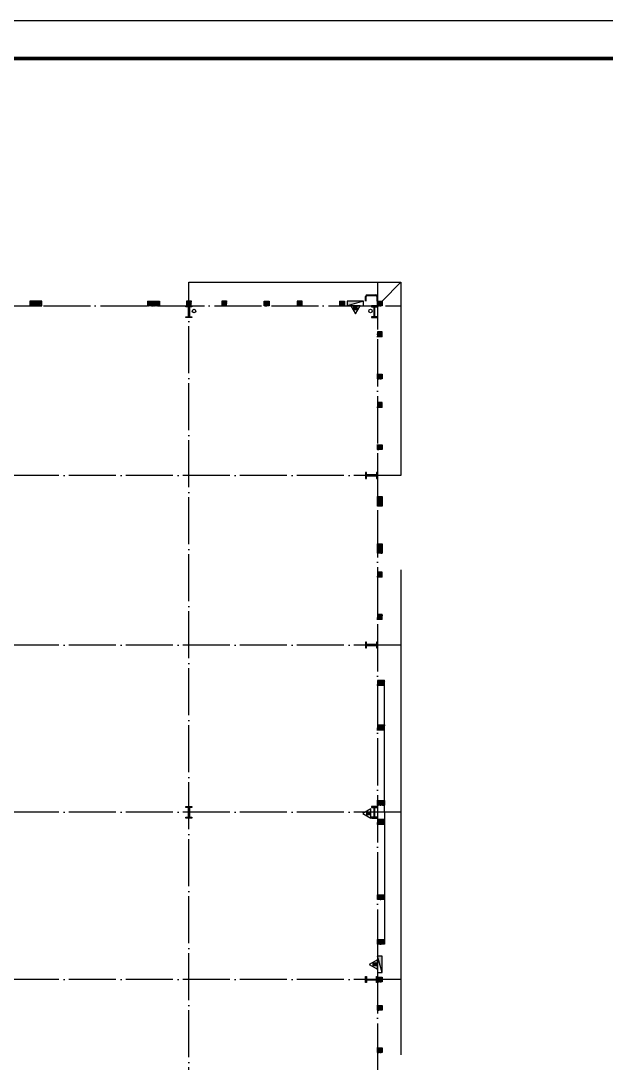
# Model space of a CAD drawing. Extents: x 1036631 to 1215829, y 514619 to 909419.
# Drawn here: x 1166130 to 1190980, y 739169 to 783419 of the extents above; entities that cross this region are included whole.
import ezdxf

# ---------------------------------------------------------------- set-up
doc = ezdxf.new("R2010")
doc.units = 0
doc.header["$LTSCALE"] = 1000
doc.header["$MEASUREMENT"] = 0
doc.linetypes.add('DOTE', pattern=[2.42, 2, -0.2, 0.02, -0.2])
for name, color, linetype in [('AXIS', 3, 'Continuous'), ('BEAM', 7, 'Continuous'), ('DIM_IDEN', 3, 'Continuous'), ('DOTE', 1, 'Continuous'), ('EQUIP_消火栓', 7, 'Continuous'), ('EQUIP_消防', 7, 'Continuous'), ('GZ', 7, 'Continuous'), ('PUB_TITLE', 4, 'Continuous'), ('VPIPE-消防', 1, 'TG_XH'), ('刚柱', 2, 'Continuous'), ('卫浴', 7, 'Continuous'), ('散水', 32, 'Continuous')]:
    doc.layers.add(name, color=color, linetype=linetype)
doc.styles.add('TG_LINETYPE', font='SIMPLEX', dxfattribs={"width": 0.8, "height": 3, "bigfont": 'HZTXT'})
doc.linetypes.add('TG_XH', pattern='A,2,-0.6,["XH",TG_LINETYPE,S=0.1,R=0,X=-0.52,Y=-0.15],0', length=2.6)

# ---------------------------------------------------------------- blocks, each defined once
blk = doc.blocks.new('sdhfxdhnfdhx')
h = blk.add_hatch(color=256)
h.paths.add_polyline_path([(3050366, 936899), (3050616, 936899), (3050616, 936859), (3050366, 936859)])
h.paths.add_polyline_path([(3050511, 937319), (3050511, 936899), (3050471, 936899), (3050471, 937319)])
h.paths.add_polyline_path([(3050366, 937359), (3050616, 937359), (3050616, 937319), (3050366, 937319)])
for points in [[(3050366, 937359), (3050616, 937359), (3050616, 937319), (3050366, 937319)], [(3050511, 937319), (3050511, 936899), (3050471, 936899), (3050471, 937319)], [(3050366, 936899), (3050616, 936899), (3050616, 936859), (3050366, 936859)]]:
    blk.add_lwpolyline(points, close=True)
blk = doc.blocks.new('A$C35DB12B6')
at = {"layer": 'BEAM', "linetype": 'ByBlock'}
for p, q in [((39, 500), (239, 500)), ((39, 473), (239, 473)), ((240, 27), (40, 27)), ((240, 0), (40, 0)), ((279, 433), (280, 67)), ((306, 433), (307, 67))]:
    blk.add_line(p, q, dxfattribs=at)
for centre, radius, start, end in [((239, 433), 66.7, 0, 90), ((239, 433), 40, 0, 90), ((240, 67), 40, 270, 0), ((240, 67), 66.7, 270, 0)]:
    blk.add_arc(centre, radius, start, end, dxfattribs=at)
at = {"layer": 'DIM_IDEN'}
blk.add_circle((0, 0), 0, dxfattribs=at)
blk = doc.blocks.new('$ATTACHMENT$00000214')
h = blk.add_hatch()
h.set_pattern_fill('ANSI31', color=256, scale=200, style=0)
h.set_pattern_definition([(45, (-38543.802, -6842.639), (-17.67767, 17.67767), [])])
h.paths.add_polyline_path([(-65, 2), (65, 2), (65, -128), (-65, -128)])
for points in [[(0, 172), (-198, -172), (198, -172)], [(-65, 2), (65, 2), (65, -128), (-65, -128)]]:
    blk.add_lwpolyline(points, close=True)
blk = doc.blocks.new('$TwtSys$00000434')
for p, q in [((-0.5, 0.5), (-0.5, -0.5)), ((-0.5, -0.5), (0.5, 0.5)), ((0.5, 0.5), (-0.5, 0.5)), ((0.5, -0.5), (0.5, 0.5)), ((-0.5, -0.5), (0.5, -0.5))]:
    blk.add_line(p, q)
blk.add_solid([(0.5, -0.5), (0.5, 0.5), (-0.5, -0.5)])
blk = doc.blocks.new('xhs')
at = {"layer": 'EQUIP_消火栓', "xscale": 700.0000000000026, "yscale": 200, "zscale": 700, "rotation": 359.9999949910357}
blk.add_blockref('$TwtSys$00000434', (4416311, -1410339), dxfattribs=at)
at = {"layer": 'EQUIP_消防'}
blk.add_blockref('$ATTACHMENT$00000214', (4416311, -1410067), dxfattribs=at)

msp = doc.modelspace()

# ---------------------------------------------------------------- hatches: boundary and pattern name
at = {"layer": 'GZ'}
h = msp.add_hatch(dxfattribs=at)
h.set_pattern_fill('钢筋混凝土', color=256, scale=20, style=0)
h.set_pattern_definition([(135, (1220401.187, 695713.577), (35.35534, 35.35534), []), (130, (1220401.19, 695713.58), (-143.45204, -12.55043), [15, -165]), (185, (1220401.19, 695713.58), (27.75027, 150.43843), [12, -132]), (79.5486, (1220389.23, 695712.53), (-115.70188, 137.8879), [12.74804, -140.22842]), (133.8158, (1220401.19, 695753.58), (-213.4482, -33.1038), [22.5, -247.5]), (83.3644, (1220383.4, 695750.82), (-186.93254, 194.82357), [19.12206, -210.3426]), (188.8158, (1220401.19, 695753.58), (-186.9324, 194.8237), [18, -198]), (159, (1220381.19, 695743.58), (-119.38141, -80.52378), [15, -165]), (214, (1220381.19, 695743.58), (-48.66307, 145.03), [12, -132]), (108.5486, (1220371.24, 695736.87), (-168.04453, 64.5061), [12.74804, -140.22842]), (142.5, (1220401.187, 695713.577), (-2.43197, 66.57877), [0, -130.4, 0, -134, 0, -132.5]), (172.5, (1220401.19, 695713.58), (-52.61391, 78.88234), [0, -76.4, 0, -127.4, 0, -50.5]), (212.5, (1220445.787, 695713.58), (-106.764487, -4.510974), [0, -50, 0, -156, 0, -207]), (222.5, (1220465.79, 695713.58), (-116.63723, 20.021), [0, -65, 0, -103.6, 0, -147])])
h.paths.add_polyline_path([(1167017, 771519), (1166517, 771519), (1166517, 771319), (1167017, 771319)])
h = msp.add_hatch(dxfattribs=at)
h.set_pattern_fill('钢筋混凝土', color=256, scale=20, style=0)
h.set_pattern_definition([(45, (1118131.9, 695713.577), (-35.35534, 35.35534), []), (50, (1118131.9, 695713.58), (143.45204, -12.55043), [15, -165]), (355, (1118131.9, 695713.58), (-27.75027, 150.43843), [12, -132]), (100.4514, (1118143.86, 695712.53), (115.70188, 137.8879), [12.74804, -140.22842]), (46.1842, (1118131.9, 695753.58), (213.4482, -33.1038), [22.5, -247.5]), (96.6356, (1118149.69, 695750.82), (186.93254, 194.82357), [19.12206, -210.3426]), (351.1842, (1118131.9, 695753.58), (186.9324, 194.8237), [18, -198]), (21, (1118151.9, 695743.58), (119.38141, -80.52378), [15, -165]), (326, (1118151.9, 695743.58), (48.66307, 145.03), [12, -132]), (71.4514, (1118161.85, 695736.87), (168.04453, 64.5061), [12.74804, -140.22842]), (37.5, (1118131.9, 695713.577), (2.43197, 66.57877), [0, -130.4, 0, -134, 0, -132.5]), (7.5, (1118131.9, 695713.58), (52.61391, 78.88234), [0, -76.4, 0, -127.4, 0, -50.5]), (327.5, (1118087.3, 695713.58), (106.764487, -4.510974), [0, -50, 0, -156, 0, -207]), (317.5, (1118067.3, 695713.58), (116.63723, 20.021), [0, -65, 0, -103.6, 0, -147])])
h.paths.add_polyline_path([(1171517, 771519), (1172017, 771519), (1172017, 771319), (1171517, 771319)])
h = msp.add_hatch(dxfattribs=at)
h.set_pattern_fill('钢筋混凝土', color=256, scale=20, style=0)
h.set_pattern_definition([(135, (1226751.187, 695713.577), (35.35534, 35.35534), []), (130, (1226751.19, 695713.58), (-143.45204, -12.55043), [15, -165]), (185, (1226751.19, 695713.58), (27.75027, 150.43843), [12, -132]), (79.5486, (1226739.23, 695712.53), (-115.70188, 137.8879), [12.74804, -140.22842]), (133.8158, (1226751.19, 695753.58), (-213.4482, -33.1038), [22.5, -247.5]), (83.3644, (1226733.4, 695750.82), (-186.93254, 194.82357), [19.12206, -210.3426]), (188.8158, (1226751.19, 695753.58), (-186.9324, 194.8237), [18, -198]), (159, (1226731.19, 695743.58), (-119.38141, -80.52378), [15, -165]), (214, (1226731.19, 695743.58), (-48.66307, 145.03), [12, -132]), (108.5486, (1226721.24, 695736.87), (-168.04453, 64.5061), [12.74804, -140.22842]), (142.5, (1226751.187, 695713.577), (-2.43197, 66.57877), [0, -130.4, 0, -134, 0, -132.5]), (172.5, (1226751.19, 695713.58), (-52.61391, 78.88234), [0, -76.4, 0, -127.4, 0, -50.5]), (212.5, (1226795.787, 695713.58), (-106.764487, -4.510974), [0, -50, 0, -156, 0, -207]), (222.5, (1226815.79, 695713.58), (-116.63723, 20.021), [0, -65, 0, -103.6, 0, -147])])
h.paths.add_polyline_path([(1173367, 771519), (1173167, 771519), (1173167, 771319), (1173367, 771319)])
h = msp.add_hatch(dxfattribs=at)
h.set_pattern_fill('钢筋混凝土', color=256, scale=20, style=0)
h.set_pattern_definition([(135, (1228251.13, 695713.577), (35.35534, 35.35534), []), (130, (1228251.13, 695713.58), (-143.45204, -12.55043), [15, -165]), (185, (1228251.13, 695713.58), (27.75027, 150.43843), [12, -132]), (79.5486, (1228239.17, 695712.53), (-115.70188, 137.8879), [12.74804, -140.22842]), (133.8158, (1228251.13, 695753.58), (-213.4482, -33.1038), [22.5, -247.5]), (83.3644, (1228233.34, 695750.82), (-186.93254, 194.82357), [19.12206, -210.3426]), (188.8158, (1228251.13, 695753.58), (-186.9324, 194.8237), [18, -198]), (159, (1228231.13, 695743.58), (-119.38141, -80.52378), [15, -165]), (214, (1228231.13, 695743.58), (-48.66307, 145.03), [12, -132]), (108.5486, (1228221.18, 695736.87), (-168.04453, 64.5061), [12.74804, -140.22842]), (142.5, (1228251.13, 695713.577), (-2.43197, 66.57877), [0, -130.4, 0, -134, 0, -132.5]), (172.5, (1228251.13, 695713.58), (-52.61391, 78.88234), [0, -76.4, 0, -127.4, 0, -50.5]), (212.5, (1228295.73, 695713.58), (-106.764487, -4.510974), [0, -50, 0, -156, 0, -207]), (222.5, (1228315.73, 695713.58), (-116.63723, 20.021), [0, -65, 0, -103.6, 0, -147])])
h.paths.add_polyline_path([(1174866, 771519), (1174666, 771519), (1174666, 771319), (1174866, 771319)])
h = msp.add_hatch(dxfattribs=at)
h.set_pattern_fill('钢筋混凝土', color=256, scale=20, style=0)
h.set_pattern_definition([(45, (1123081.844, 695713.577), (-35.35534, 35.35534), []), (50, (1123081.84, 695713.58), (143.45204, -12.55043), [15, -165]), (355, (1123081.84, 695713.58), (-27.75027, 150.43843), [12, -132]), (100.4514, (1123093.8, 695712.53), (115.70188, 137.8879), [12.74804, -140.22842]), (46.1842, (1123081.84, 695753.58), (213.4482, -33.1038), [22.5, -247.5]), (96.6356, (1123099.63, 695750.82), (186.93254, 194.82357), [19.12206, -210.3426]), (351.1842, (1123081.84, 695753.58), (186.9324, 194.8237), [18, -198]), (21, (1123101.84, 695743.58), (119.38141, -80.52378), [15, -165]), (326, (1123101.84, 695743.58), (48.66307, 145.03), [12, -132]), (71.4514, (1123111.79, 695736.87), (168.04453, 64.5061), [12.74804, -140.22842]), (37.5, (1123081.844, 695713.577), (2.43197, 66.57877), [0, -130.4, 0, -134, 0, -132.5]), (7.5, (1123081.844, 695713.58), (52.61391, 78.88234), [0, -76.4, 0, -127.4, 0, -50.5]), (327.5, (1123037.244, 695713.58), (106.764487, -4.510974), [0, -50, 0, -156, 0, -207]), (317.5, (1123017.24, 695713.58), (116.63723, 20.021), [0, -65, 0, -103.6, 0, -147])])
h.paths.add_polyline_path([(1176466, 771519), (1176666, 771519), (1176666, 771319), (1176466, 771319)])
h = msp.add_hatch(dxfattribs=at)
h.set_pattern_fill('钢筋混凝土', color=256, scale=20, style=0)
h.set_pattern_definition([(135, (1231451.435, 695713.577), (35.35534, 35.35534), []), (130, (1231451.43, 695713.58), (-143.45204, -12.55043), [15, -165]), (185, (1231451.43, 695713.58), (27.75027, 150.43843), [12, -132]), (79.5486, (1231439.48, 695712.53), (-115.70188, 137.8879), [12.74804, -140.22842]), (133.8158, (1231451.43, 695753.58), (-213.4482, -33.1038), [22.5, -247.5]), (83.3644, (1231433.65, 695750.82), (-186.93254, 194.82357), [19.12206, -210.3426]), (188.8158, (1231451.43, 695753.58), (-186.9324, 194.8237), [18, -198]), (159, (1231431.43, 695743.58), (-119.38141, -80.52378), [15, -165]), (214, (1231431.43, 695743.58), (-48.66307, 145.03), [12, -132]), (108.5486, (1231421.49, 695736.87), (-168.04453, 64.5061), [12.74804, -140.22842]), (142.5, (1231451.435, 695713.577), (-2.43197, 66.57877), [0, -130.4, 0, -134, 0, -132.5]), (172.5, (1231451.435, 695713.58), (-52.61391, 78.88234), [0, -76.4, 0, -127.4, 0, -50.5]), (212.5, (1231496.035, 695713.58), (-106.764487, -4.510974), [0, -50, 0, -156, 0, -207]), (222.5, (1231516.035, 695713.58), (-116.63723, 20.021), [0, -65, 0, -103.6, 0, -147])])
h.paths.add_polyline_path([(1178067, 771519), (1177867, 771519), (1177867, 771319), (1178067, 771319)])
h = msp.add_hatch(dxfattribs=at)
h.set_pattern_fill('钢筋混凝土', color=256, scale=20, style=0)
h.set_pattern_definition([(45, (1126282.15, 695713.577), (-35.35534, 35.35534), []), (50, (1126282.15, 695713.58), (143.45204, -12.55043), [15, -165]), (355, (1126282.15, 695713.58), (-27.75027, 150.43843), [12, -132]), (100.4514, (1126294.1, 695712.53), (115.70188, 137.8879), [12.74804, -140.22842]), (46.1842, (1126282.15, 695753.58), (213.4482, -33.1038), [22.5, -247.5]), (96.6356, (1126299.94, 695750.82), (186.93254, 194.82357), [19.12206, -210.3426]), (351.1842, (1126282.15, 695753.58), (186.9324, 194.8237), [18, -198]), (21, (1126302.15, 695743.58), (119.38141, -80.52378), [15, -165]), (326, (1126302.15, 695743.58), (48.66307, 145.03), [12, -132]), (71.4514, (1126312.1, 695736.87), (168.04453, 64.5061), [12.74804, -140.22842]), (37.5, (1126282.15, 695713.577), (2.43197, 66.57877), [0, -130.4, 0, -134, 0, -132.5]), (7.5, (1126282.15, 695713.58), (52.61391, 78.88234), [0, -76.4, 0, -127.4, 0, -50.5]), (327.5, (1126237.55, 695713.58), (106.764487, -4.510974), [0, -50, 0, -156, 0, -207]), (317.5, (1126217.55, 695713.58), (116.63723, 20.021), [0, -65, 0, -103.6, 0, -147])])
h.paths.add_polyline_path([(1179667, 771519), (1179867, 771519), (1179867, 771319), (1179667, 771319)])
h = msp.add_hatch(dxfattribs=at)
h.set_pattern_fill('钢筋混凝土', color=256, scale=20, style=0)
h.set_pattern_definition([(45, (1127881.9, 695713.577), (-35.35534, 35.35534), []), (50, (1127881.9, 695713.58), (143.45204, -12.55043), [15, -165]), (355, (1127881.9, 695713.58), (-27.75027, 150.43843), [12, -132]), (100.4514, (1127893.86, 695712.53), (115.70188, 137.8879), [12.74804, -140.22842]), (46.1842, (1127881.9, 695753.58), (213.4482, -33.1038), [22.5, -247.5]), (96.6356, (1127899.69, 695750.82), (186.93254, 194.82357), [19.12206, -210.3426]), (351.1842, (1127881.9, 695753.58), (186.9324, 194.8237), [18, -198]), (21, (1127901.9, 695743.58), (119.38141, -80.52378), [15, -165]), (326, (1127901.9, 695743.58), (48.66307, 145.03), [12, -132]), (71.4514, (1127911.85, 695736.87), (168.04453, 64.5061), [12.74804, -140.22842]), (37.5, (1127881.9, 695713.577), (2.43197, 66.57877), [0, -130.4, 0, -134, 0, -132.5]), (7.5, (1127881.9, 695713.58), (52.61391, 78.88234), [0, -76.4, 0, -127.4, 0, -50.5]), (327.5, (1127837.3, 695713.58), (106.764487, -4.510974), [0, -50, 0, -156, 0, -207]), (317.5, (1127817.3, 695713.58), (116.63723, 20.021), [0, -65, 0, -103.6, 0, -147])])
h.paths.add_polyline_path([(1181267, 771519), (1181467, 771519), (1181467, 771319), (1181267, 771319)])
h = msp.add_hatch(dxfattribs=at)
h.set_pattern_fill('钢筋混凝土', color=256, scale=20, style=0)
h.set_pattern_definition([(315, (1127881.9, 845823.623), (-35.35534, -35.35534), []), (310, (1127881.9, 845823.62), (143.45204, 12.55043), [15, -165]), (5, (1127881.9, 845823.62), (-27.75027, -150.43843), [12, -132]), (259.5486, (1127893.86, 845824.67), (115.70188, -137.8879), [12.74804, -140.22842]), (313.8158, (1127881.9, 845783.62), (213.4482, 33.1038), [22.5, -247.5]), (263.3644, (1127899.69, 845786.38), (186.93254, -194.82357), [19.12206, -210.3426]), (8.8158, (1127881.9, 845783.62), (186.9324, -194.8237), [18, -198]), (339, (1127901.9, 845793.62), (119.38141, 80.52378), [15, -165]), (34, (1127901.9, 845793.62), (48.66307, -145.03), [12, -132]), (288.5486, (1127911.85, 845800.33), (168.04453, -64.5061), [12.74804, -140.22842]), (322.5, (1127881.9, 845823.623), (2.43197, -66.57877), [0, -130.4, 0, -134, 0, -132.5]), (352.5, (1127881.9, 845823.62), (52.61391, -78.88234), [0, -76.4, 0, -127.4, 0, -50.5]), (32.5, (1127837.3, 845823.623), (106.764487, 4.510974), [0, -50, 0, -156, 0, -207]), (42.5, (1127817.3, 845823.62), (116.63723, -20.021), [0, -65, 0, -103.6, 0, -147])])
h.paths.add_polyline_path([(1181267, 770018), (1181467, 770018), (1181467, 770218), (1181267, 770218)])
h = msp.add_hatch(dxfattribs=at)
h.set_pattern_fill('钢筋混凝土', color=256, scale=20, style=0)
h.set_pattern_definition([(45, (1127881.9, 692613.295), (-35.35534, 35.35534), []), (50, (1127881.9, 692613.3), (143.45204, -12.55043), [15, -165]), (355, (1127881.9, 692613.3), (-27.75027, 150.43843), [12, -132]), (100.4514, (1127893.86, 692612.25), (115.70188, 137.8879), [12.74804, -140.22842]), (46.1842, (1127881.9, 692653.3), (213.4482, -33.1038), [22.5, -247.5]), (96.6356, (1127899.69, 692650.54), (186.93254, 194.82357), [19.12206, -210.3426]), (351.1842, (1127881.9, 692653.3), (186.9324, 194.8237), [18, -198]), (21, (1127901.9, 692643.3), (119.38141, -80.52378), [15, -165]), (326, (1127901.9, 692643.3), (48.66307, 145.03), [12, -132]), (71.4514, (1127911.85, 692636.58), (168.04453, 64.5061), [12.74804, -140.22842]), (37.5, (1127881.9, 692613.295), (2.43197, 66.57877), [0, -130.4, 0, -134, 0, -132.5]), (7.5, (1127881.9, 692613.295), (52.61391, 78.88234), [0, -76.4, 0, -127.4, 0, -50.5]), (327.5, (1127837.3, 692613.295), (106.764487, -4.510974), [0, -50, 0, -156, 0, -207]), (317.5, (1127817.3, 692613.29), (116.63723, 20.021), [0, -65, 0, -103.6, 0, -147])])
h.paths.add_polyline_path([(1181267, 768418), (1181467, 768418), (1181467, 768218), (1181267, 768218)])
h = msp.add_hatch(dxfattribs=at)
h.set_pattern_fill('钢筋混凝土', color=256, scale=20, style=0)
h.set_pattern_definition([(315, (1127881.9, 842824.11), (-35.35534, -35.35534), []), (310, (1127881.9, 842824.11), (143.45204, 12.55043), [15, -165]), (5, (1127881.9, 842824.11), (-27.75027, -150.43843), [12, -132]), (259.5486, (1127893.86, 842825.15), (115.70188, -137.8879), [12.74804, -140.22842]), (313.8158, (1127881.9, 842784.1), (213.4482, 33.1038), [22.5, -247.5]), (263.3644, (1127899.69, 842786.87), (186.93254, -194.82357), [19.12206, -210.3426]), (8.8158, (1127881.9, 842784.1), (186.9324, -194.8237), [18, -198]), (339, (1127901.9, 842794.11), (119.38141, 80.52378), [15, -165]), (34, (1127901.9, 842794.11), (48.66307, -145.03), [12, -132]), (288.5486, (1127911.85, 842800.82), (168.04453, -64.5061), [12.74804, -140.22842]), (322.5, (1127881.9, 842824.11), (2.43197, -66.57877), [0, -130.4, 0, -134, 0, -132.5]), (352.5, (1127881.9, 842824.11), (52.61391, -78.88234), [0, -76.4, 0, -127.4, 0, -50.5]), (32.5, (1127837.3, 842824.11), (106.764487, 4.510974), [0, -50, 0, -156, 0, -207]), (42.5, (1127817.3, 842824.11), (116.63723, -20.021), [0, -65, 0, -103.6, 0, -147])])
h.paths.add_polyline_path([(1181267, 767019), (1181467, 767019), (1181467, 767219), (1181267, 767219)])
h = msp.add_hatch(dxfattribs=at)
h.set_pattern_fill('钢筋混凝土', color=256, scale=20, style=0)
h.set_pattern_definition([(45, (1127881.9, 689613.78), (-35.35534, 35.35534), []), (50, (1127881.9, 689613.78), (143.45204, -12.55043), [15, -165]), (355, (1127881.9, 689613.78), (-27.75027, 150.43843), [12, -132]), (100.4514, (1127893.86, 689612.73), (115.70188, 137.8879), [12.74804, -140.22842]), (46.1842, (1127881.9, 689653.78), (213.4482, -33.1038), [22.5, -247.5]), (96.6356, (1127899.69, 689651.02), (186.93254, 194.82357), [19.12206, -210.3426]), (351.1842, (1127881.9, 689653.78), (186.9324, 194.8237), [18, -198]), (21, (1127901.9, 689643.78), (119.38141, -80.52378), [15, -165]), (326, (1127901.9, 689643.78), (48.66307, 145.03), [12, -132]), (71.4514, (1127911.85, 689637.07), (168.04453, 64.5061), [12.74804, -140.22842]), (37.5, (1127881.9, 689613.78), (2.43197, 66.57877), [0, -130.4, 0, -134, 0, -132.5]), (7.5, (1127881.9, 689613.78), (52.61391, 78.88234), [0, -76.4, 0, -127.4, 0, -50.5]), (327.5, (1127837.3, 689613.78), (106.764487, -4.510974), [0, -50, 0, -156, 0, -207]), (317.5, (1127817.3, 689613.78), (116.63723, 20.021), [0, -65, 0, -103.6, 0, -147])])
h.paths.add_polyline_path([(1181267, 765419), (1181467, 765419), (1181467, 765219), (1181267, 765219)])
h = msp.add_hatch(dxfattribs=at)
h.set_pattern_fill('钢筋混凝土', color=256, scale=20, style=0)
h.set_pattern_definition([(45, (1127881.9, 687163.577), (-35.35534, 35.35534), []), (50, (1127881.9, 687163.58), (143.45204, -12.55043), [15, -165]), (355, (1127881.9, 687163.58), (-27.75027, 150.43843), [12, -132]), (100.4514, (1127893.86, 687162.53), (115.70188, 137.8879), [12.74804, -140.22842]), (46.1842, (1127881.9, 687203.58), (213.4482, -33.1038), [22.5, -247.5]), (96.6356, (1127899.69, 687200.82), (186.93254, 194.82357), [19.12206, -210.3426]), (351.1842, (1127881.9, 687203.58), (186.9324, 194.8237), [18, -198]), (21, (1127901.9, 687193.58), (119.38141, -80.52378), [15, -165]), (326, (1127901.9, 687193.58), (48.66307, 145.03), [12, -132]), (71.4514, (1127911.85, 687186.87), (168.04453, 64.5061), [12.74804, -140.22842]), (37.5, (1127881.9, 687163.577), (2.43197, 66.57877), [0, -130.4, 0, -134, 0, -132.5]), (7.5, (1127881.9, 687163.58), (52.61391, 78.88234), [0, -76.4, 0, -127.4, 0, -50.5]), (327.5, (1127837.3, 687163.58), (106.764487, -4.510974), [0, -50, 0, -156, 0, -207]), (317.5, (1127817.3, 687163.58), (116.63723, 20.021), [0, -65, 0, -103.6, 0, -147])])
h.paths.add_polyline_path([(1181267, 763219), (1181467, 763219), (1181467, 762819), (1181267, 762819)])
h = msp.add_hatch(dxfattribs=at)
h.set_pattern_fill('钢筋混凝土', color=256, scale=20, style=0)
h.set_pattern_definition([(45, (1127881.9, 685163.577), (-35.35534, 35.35534), []), (50, (1127881.9, 685163.58), (143.45204, -12.55043), [15, -165]), (355, (1127881.9, 685163.58), (-27.75027, 150.43843), [12, -132]), (100.4514, (1127893.86, 685162.53), (115.70188, 137.8879), [12.74804, -140.22842]), (46.1842, (1127881.9, 685203.58), (213.4482, -33.1038), [22.5, -247.5]), (96.6356, (1127899.69, 685200.82), (186.93254, 194.82357), [19.12206, -210.3426]), (351.1842, (1127881.9, 685203.58), (186.9324, 194.8237), [18, -198]), (21, (1127901.9, 685193.58), (119.38141, -80.52378), [15, -165]), (326, (1127901.9, 685193.58), (48.66307, 145.03), [12, -132]), (71.4514, (1127911.85, 685186.87), (168.04453, 64.5061), [12.74804, -140.22842]), (37.5, (1127881.9, 685163.577), (2.43197, 66.57877), [0, -130.4, 0, -134, 0, -132.5]), (7.5, (1127881.9, 685163.58), (52.61391, 78.88234), [0, -76.4, 0, -127.4, 0, -50.5]), (327.5, (1127837.3, 685163.58), (106.764487, -4.510974), [0, -50, 0, -156, 0, -207]), (317.5, (1127817.3, 685163.58), (116.63723, 20.021), [0, -65, 0, -103.6, 0, -147])])
h.paths.add_polyline_path([(1181267, 761219), (1181467, 761219), (1181467, 760819), (1181267, 760819)])
h = msp.add_hatch(dxfattribs=at)
h.set_pattern_fill('钢筋混凝土', color=256, scale=20, style=0)
h.set_pattern_definition([(315, (1127881.9, 835624.19), (-35.35534, -35.35534), []), (310, (1127881.9, 835624.19), (143.45204, 12.55043), [15, -165]), (5, (1127881.9, 835624.19), (-27.75027, -150.43843), [12, -132]), (259.5486, (1127893.86, 835625.23), (115.70188, -137.8879), [12.74804, -140.22842]), (313.8158, (1127881.9, 835584.19), (213.4482, 33.1038), [22.5, -247.5]), (263.3644, (1127899.69, 835586.95), (186.93254, -194.82357), [19.12206, -210.3426]), (8.8158, (1127881.9, 835584.19), (186.9324, -194.8237), [18, -198]), (339, (1127901.9, 835594.19), (119.38141, 80.52378), [15, -165]), (34, (1127901.9, 835594.19), (48.66307, -145.03), [12, -132]), (288.5486, (1127911.85, 835600.9), (168.04453, -64.5061), [12.74804, -140.22842]), (322.5, (1127881.9, 835624.19), (2.43197, -66.57877), [0, -130.4, 0, -134, 0, -132.5]), (352.5, (1127881.9, 835624.19), (52.61391, -78.88234), [0, -76.4, 0, -127.4, 0, -50.5]), (32.5, (1127837.3, 835624.19), (106.764487, 4.510974), [0, -50, 0, -156, 0, -207]), (42.5, (1127817.3, 835624.19), (116.63723, -20.021), [0, -65, 0, -103.6, 0, -147])])
h.paths.add_polyline_path([(1181267, 759819), (1181467, 759819), (1181467, 760019), (1181267, 760019)])
h = msp.add_hatch(dxfattribs=at)
h.set_pattern_fill('钢筋混凝土', color=256, scale=20, style=0)
h.set_pattern_definition([(315, (1127881.9, 833824.19), (-35.35534, -35.35534), []), (310, (1127881.9, 833824.19), (143.45204, 12.55043), [15, -165]), (5, (1127881.9, 833824.19), (-27.75027, -150.43843), [12, -132]), (259.5486, (1127893.86, 833825.23), (115.70188, -137.8879), [12.74804, -140.22842]), (313.8158, (1127881.9, 833784.19), (213.4482, 33.1038), [22.5, -247.5]), (263.3644, (1127899.69, 833786.95), (186.93254, -194.82357), [19.12206, -210.3426]), (8.8158, (1127881.9, 833784.19), (186.9324, -194.8237), [18, -198]), (339, (1127901.9, 833794.19), (119.38141, 80.52378), [15, -165]), (34, (1127901.9, 833794.19), (48.66307, -145.03), [12, -132]), (288.5486, (1127911.85, 833800.9), (168.04453, -64.5061), [12.74804, -140.22842]), (322.5, (1127881.9, 833824.19), (2.43197, -66.57877), [0, -130.4, 0, -134, 0, -132.5]), (352.5, (1127881.9, 833824.19), (52.61391, -78.88234), [0, -76.4, 0, -127.4, 0, -50.5]), (32.5, (1127837.3, 833824.19), (106.764487, 4.510974), [0, -50, 0, -156, 0, -207]), (42.5, (1127817.3, 833824.19), (116.63723, -20.021), [0, -65, 0, -103.6, 0, -147])])
h.paths.add_polyline_path([(1181267, 758019), (1181467, 758019), (1181467, 758219), (1181267, 758219)])
h = msp.add_hatch(dxfattribs=at)
h.set_pattern_fill('钢筋混凝土', color=256, scale=20, style=0)
h.set_pattern_definition([(315, (1127881.9, 831023.906), (-35.35534, -35.35534), []), (310, (1127881.9, 831023.9), (143.45204, 12.55043), [15, -165]), (5, (1127881.9, 831023.9), (-27.75027, -150.43843), [12, -132]), (259.5486, (1127893.86, 831024.95), (115.70188, -137.8879), [12.74804, -140.22842]), (313.8158, (1127881.9, 830983.9), (213.4482, 33.1038), [22.5, -247.5]), (263.3644, (1127899.69, 830986.66), (186.93254, -194.82357), [19.12206, -210.3426]), (8.8158, (1127881.9, 830983.9), (186.9324, -194.8237), [18, -198]), (339, (1127901.9, 830993.9), (119.38141, 80.52378), [15, -165]), (34, (1127901.9, 830993.9), (48.66307, -145.03), [12, -132]), (288.5486, (1127911.85, 831000.62), (168.04453, -64.5061), [12.74804, -140.22842]), (322.5, (1127881.9, 831023.906), (2.43197, -66.57877), [0, -130.4, 0, -134, 0, -132.5]), (352.5, (1127881.9, 831023.906), (52.61391, -78.88234), [0, -76.4, 0, -127.4, 0, -50.5]), (32.5, (1127837.3, 831023.906), (106.764487, 4.510974), [0, -50, 0, -156, 0, -207]), (42.5, (1127817.3, 831023.91), (116.63723, -20.021), [0, -65, 0, -103.6, 0, -147])])
h.paths.add_polyline_path([(1181267, 755219), (1181567, 755219), (1181567, 755419), (1181267, 755419)])
h = msp.add_hatch(dxfattribs=at)
h.set_pattern_fill('钢筋混凝土', color=256, scale=20, style=0)
h.set_pattern_definition([(315, (1127881.9, 829123.906), (-35.35534, -35.35534), []), (310, (1127881.9, 829123.9), (143.45204, 12.55043), [15, -165]), (5, (1127881.9, 829123.9), (-27.75027, -150.43843), [12, -132]), (259.5486, (1127893.86, 829124.95), (115.70188, -137.8879), [12.74804, -140.22842]), (313.8158, (1127881.9, 829083.9), (213.4482, 33.1038), [22.5, -247.5]), (263.3644, (1127899.69, 829086.66), (186.93254, -194.82357), [19.12206, -210.3426]), (8.8158, (1127881.9, 829083.9), (186.9324, -194.8237), [18, -198]), (339, (1127901.9, 829093.9), (119.38141, 80.52378), [15, -165]), (34, (1127901.9, 829093.9), (48.66307, -145.03), [12, -132]), (288.5486, (1127911.85, 829100.62), (168.04453, -64.5061), [12.74804, -140.22842]), (322.5, (1127881.9, 829123.906), (2.43197, -66.57877), [0, -130.4, 0, -134, 0, -132.5]), (352.5, (1127881.9, 829123.906), (52.61391, -78.88234), [0, -76.4, 0, -127.4, 0, -50.5]), (32.5, (1127837.3, 829123.906), (106.764487, 4.510974), [0, -50, 0, -156, 0, -207]), (42.5, (1127817.3, 829123.91), (116.63723, -20.021), [0, -65, 0, -103.6, 0, -147])])
h.paths.add_polyline_path([(1181267, 753319), (1181567, 753319), (1181567, 753519), (1181267, 753519)])
h = msp.add_hatch(dxfattribs=at)
h.set_pattern_fill('钢筋混凝土', color=256, scale=20, style=0)
h.set_pattern_definition([(45, (1127881.9, 674513.577), (-35.35534, 35.35534), []), (50, (1127881.9, 674513.58), (143.45204, -12.55043), [15, -165]), (355, (1127881.9, 674513.58), (-27.75027, 150.43843), [12, -132]), (100.4514, (1127893.86, 674512.53), (115.70188, 137.8879), [12.74804, -140.22842]), (46.1842, (1127881.9, 674553.58), (213.4482, -33.1038), [22.5, -247.5]), (96.6356, (1127899.69, 674550.82), (186.93254, 194.82357), [19.12206, -210.3426]), (351.1842, (1127881.9, 674553.58), (186.9324, 194.8237), [18, -198]), (21, (1127901.9, 674543.58), (119.38141, -80.52378), [15, -165]), (326, (1127901.9, 674543.58), (48.66307, 145.03), [12, -132]), (71.4514, (1127911.85, 674536.87), (168.04453, 64.5061), [12.74804, -140.22842]), (37.5, (1127881.9, 674513.577), (2.43197, 66.57877), [0, -130.4, 0, -134, 0, -132.5]), (7.5, (1127881.9, 674513.58), (52.61391, 78.88234), [0, -76.4, 0, -127.4, 0, -50.5]), (327.5, (1127837.3, 674513.58), (106.764487, -4.510974), [0, -50, 0, -156, 0, -207]), (317.5, (1127817.3, 674513.58), (116.63723, 20.021), [0, -65, 0, -103.6, 0, -147])])
h.paths.add_polyline_path([(1181267, 750319), (1181567, 750319), (1181567, 750119), (1181267, 750119)])
h = msp.add_hatch(dxfattribs=at)
h.set_pattern_fill('钢筋混凝土', color=256, scale=20, style=0)
h.set_pattern_definition([(315, (1127881.9, 825123.906), (-35.35534, -35.35534), []), (310, (1127881.9, 825123.9), (143.45204, 12.55043), [15, -165]), (5, (1127881.9, 825123.9), (-27.75027, -150.43843), [12, -132]), (259.5486, (1127893.86, 825124.95), (115.70188, -137.8879), [12.74804, -140.22842]), (313.8158, (1127881.9, 825083.9), (213.4482, 33.1038), [22.5, -247.5]), (263.3644, (1127899.69, 825086.66), (186.93254, -194.82357), [19.12206, -210.3426]), (8.8158, (1127881.9, 825083.9), (186.9324, -194.8237), [18, -198]), (339, (1127901.9, 825093.9), (119.38141, 80.52378), [15, -165]), (34, (1127901.9, 825093.9), (48.66307, -145.03), [12, -132]), (288.5486, (1127911.85, 825100.62), (168.04453, -64.5061), [12.74804, -140.22842]), (322.5, (1127881.9, 825123.906), (2.43197, -66.57877), [0, -130.4, 0, -134, 0, -132.5]), (352.5, (1127881.9, 825123.906), (52.61391, -78.88234), [0, -76.4, 0, -127.4, 0, -50.5]), (32.5, (1127837.3, 825123.906), (106.764487, 4.510974), [0, -50, 0, -156, 0, -207]), (42.5, (1127817.3, 825123.91), (116.63723, -20.021), [0, -65, 0, -103.6, 0, -147])])
h.paths.add_polyline_path([(1181267, 749319), (1181567, 749319), (1181567, 749519), (1181267, 749519)])
h = msp.add_hatch(dxfattribs=at)
h.set_pattern_fill('钢筋混凝土', color=256, scale=20, style=0)
h.set_pattern_definition([(45, (1127981.9, 670513.577), (-35.35534, 35.35534), []), (50, (1127981.9, 670513.58), (143.45204, -12.55043), [15, -165]), (355, (1127981.9, 670513.58), (-27.75027, 150.43843), [12, -132]), (100.4514, (1127993.86, 670512.53), (115.70188, 137.8879), [12.74804, -140.22842]), (46.1842, (1127981.9, 670553.58), (213.4482, -33.1038), [22.5, -247.5]), (96.6356, (1127999.69, 670550.82), (186.93254, 194.82357), [19.12206, -210.3426]), (351.1842, (1127981.9, 670553.58), (186.9324, 194.8237), [18, -198]), (21, (1128001.9, 670543.58), (119.38141, -80.52378), [15, -165]), (326, (1128001.9, 670543.58), (48.66307, 145.03), [12, -132]), (71.4514, (1128011.85, 670536.87), (168.04453, 64.5061), [12.74804, -140.22842]), (37.5, (1127981.9, 670513.577), (2.43197, 66.57877), [0, -130.4, 0, -134, 0, -132.5]), (7.5, (1127981.9, 670513.58), (52.61391, 78.88234), [0, -76.4, 0, -127.4, 0, -50.5]), (327.5, (1127937.3, 670513.58), (106.764487, -4.510974), [0, -50, 0, -156, 0, -207]), (317.5, (1127917.3, 670513.58), (116.63723, 20.021), [0, -65, 0, -103.6, 0, -147])])
h.paths.add_polyline_path([(1181267, 746319), (1181567, 746319), (1181567, 746119), (1181267, 746119)])
h = msp.add_hatch(dxfattribs=at)
h.set_pattern_fill('钢筋混凝土', color=256, scale=20, style=0)
h.set_pattern_definition([(45, (1127981.9, 668613.577), (-35.35534, 35.35534), []), (50, (1127981.9, 668613.58), (143.45204, -12.55043), [15, -165]), (355, (1127981.9, 668613.58), (-27.75027, 150.43843), [12, -132]), (100.4514, (1127993.86, 668612.53), (115.70188, 137.8879), [12.74804, -140.22842]), (46.1842, (1127981.9, 668653.58), (213.4482, -33.1038), [22.5, -247.5]), (96.6356, (1127999.69, 668650.82), (186.93254, 194.82357), [19.12206, -210.3426]), (351.1842, (1127981.9, 668653.58), (186.9324, 194.8237), [18, -198]), (21, (1128001.9, 668643.58), (119.38141, -80.52378), [15, -165]), (326, (1128001.9, 668643.58), (48.66307, 145.03), [12, -132]), (71.4514, (1128011.85, 668636.87), (168.04453, 64.5061), [12.74804, -140.22842]), (37.5, (1127981.9, 668613.577), (2.43197, 66.57877), [0, -130.4, 0, -134, 0, -132.5]), (7.5, (1127981.9, 668613.58), (52.61391, 78.88234), [0, -76.4, 0, -127.4, 0, -50.5]), (327.5, (1127937.3, 668613.58), (106.764487, -4.510974), [0, -50, 0, -156, 0, -207]), (317.5, (1127917.3, 668613.58), (116.63723, 20.021), [0, -65, 0, -103.6, 0, -147])])
h.paths.add_polyline_path([(1181267, 744419), (1181567, 744419), (1181567, 744219), (1181267, 744219)])
h = msp.add_hatch(dxfattribs=at)
h.set_pattern_fill('钢筋混凝土', color=256, scale=20, style=0)
h.set_pattern_definition([(45, (1127881.9, 667013.577), (-35.35534, 35.35534), []), (50, (1127881.9, 667013.58), (143.45204, -12.55043), [15, -165]), (355, (1127881.9, 667013.58), (-27.75027, 150.43843), [12, -132]), (100.4514, (1127893.86, 667012.53), (115.70188, 137.8879), [12.74804, -140.22842]), (46.1842, (1127881.9, 667053.58), (213.4482, -33.1038), [22.5, -247.5]), (96.6356, (1127899.69, 667050.82), (186.93254, 194.82357), [19.12206, -210.3426]), (351.1842, (1127881.9, 667053.58), (186.9324, 194.8237), [18, -198]), (21, (1127901.9, 667043.58), (119.38141, -80.52378), [15, -165]), (326, (1127901.9, 667043.58), (48.66307, 145.03), [12, -132]), (71.4514, (1127911.85, 667036.87), (168.04453, 64.5061), [12.74804, -140.22842]), (37.5, (1127881.9, 667013.577), (2.43197, 66.57877), [0, -130.4, 0, -134, 0, -132.5]), (7.5, (1127881.9, 667013.58), (52.61391, 78.88234), [0, -76.4, 0, -127.4, 0, -50.5]), (327.5, (1127837.3, 667013.58), (106.764487, -4.510974), [0, -50, 0, -156, 0, -207]), (317.5, (1127817.3, 667013.58), (116.63723, 20.021), [0, -65, 0, -103.6, 0, -147])])
h.paths.add_polyline_path([(1181267, 742819), (1181467, 742819), (1181467, 742619), (1181267, 742619)])
h = msp.add_hatch(dxfattribs=at)
h.set_pattern_fill('钢筋混凝土', color=256, scale=20, style=0)
h.set_pattern_definition([(45, (1127881.9, 665813.295), (-35.35534, 35.35534), []), (50, (1127881.9, 665813.3), (143.45204, -12.55043), [15, -165]), (355, (1127881.9, 665813.3), (-27.75027, 150.43843), [12, -132]), (100.4514, (1127893.86, 665812.25), (115.70188, 137.8879), [12.74804, -140.22842]), (46.1842, (1127881.9, 665853.3), (213.4482, -33.1038), [22.5, -247.5]), (96.6356, (1127899.69, 665850.54), (186.93254, 194.82357), [19.12206, -210.3426]), (351.1842, (1127881.9, 665853.3), (186.9324, 194.8237), [18, -198]), (21, (1127901.9, 665843.3), (119.38141, -80.52378), [15, -165]), (326, (1127901.9, 665843.3), (48.66307, 145.03), [12, -132]), (71.4514, (1127911.85, 665836.58), (168.04453, 64.5061), [12.74804, -140.22842]), (37.5, (1127881.9, 665813.295), (2.43197, 66.57877), [0, -130.4, 0, -134, 0, -132.5]), (7.5, (1127881.9, 665813.295), (52.61391, 78.88234), [0, -76.4, 0, -127.4, 0, -50.5]), (327.5, (1127837.3, 665813.295), (106.764487, -4.510974), [0, -50, 0, -156, 0, -207]), (317.5, (1127817.3, 665813.29), (116.63723, 20.021), [0, -65, 0, -103.6, 0, -147])])
h.paths.add_polyline_path([(1181267, 741618), (1181467, 741618), (1181467, 741418), (1181267, 741418)])
h = msp.add_hatch(dxfattribs=at)
h.set_pattern_fill('钢筋混凝土', color=256, scale=20, style=0)
h.set_pattern_definition([(45, (1127881.9, 664013.295), (-35.35534, 35.35534), []), (50, (1127881.9, 664013.3), (143.45204, -12.55043), [15, -165]), (355, (1127881.9, 664013.3), (-27.75027, 150.43843), [12, -132]), (100.4514, (1127893.86, 664012.25), (115.70188, 137.8879), [12.74804, -140.22842]), (46.1842, (1127881.9, 664053.3), (213.4482, -33.1038), [22.5, -247.5]), (96.6356, (1127899.69, 664050.54), (186.93254, 194.82357), [19.12206, -210.3426]), (351.1842, (1127881.9, 664053.3), (186.9324, 194.8237), [18, -198]), (21, (1127901.9, 664043.3), (119.38141, -80.52378), [15, -165]), (326, (1127901.9, 664043.3), (48.66307, 145.03), [12, -132]), (71.4514, (1127911.85, 664036.58), (168.04453, 64.5061), [12.74804, -140.22842]), (37.5, (1127881.9, 664013.295), (2.43197, 66.57877), [0, -130.4, 0, -134, 0, -132.5]), (7.5, (1127881.9, 664013.295), (52.61391, 78.88234), [0, -76.4, 0, -127.4, 0, -50.5]), (327.5, (1127837.3, 664013.295), (106.764487, -4.510974), [0, -50, 0, -156, 0, -207]), (317.5, (1127817.3, 664013.29), (116.63723, 20.021), [0, -65, 0, -103.6, 0, -147])])
h.paths.add_polyline_path([(1181267, 739818), (1181467, 739818), (1181467, 739618), (1181267, 739618)])

# ---------------------------------------------------------------- linework, layer by layer
for points in [[(1181567, 749819), (1181567, 755419), (1181467, 755419)], [(1181567, 749819), (1181567, 744219), (1181467, 744219)]]:
    msp.add_lwpolyline(points)
at = {"layer": 'DOTE', "color": 251, "linetype": 'DOTE'}
for p, q in [((1173267, 727319), (1173267, 772319)), ((1181267, 772319), (1181267, 727319)), ((1116267, 771319), (1182267, 771319)), ((1182267, 764119), (1116267, 764119)), ((1182267, 756919), (1116267, 756919)), ((1182267, 749819), (1116267, 749819)), ((1182267, 742719), (1116267, 742719))]:
    msp.add_line(p, q, dxfattribs=at)
at = {"layer": 'GZ'}
for points in [[(1167017, 771519), (1166517, 771519), (1166517, 771319), (1167017, 771319)], [(1171517, 771519), (1172017, 771519), (1172017, 771319), (1171517, 771319)], [(1173367, 771519), (1173167, 771519), (1173167, 771319), (1173367, 771319)], [(1174866, 771519), (1174666, 771519), (1174666, 771319), (1174866, 771319)], [(1176466, 771519), (1176666, 771519), (1176666, 771319), (1176466, 771319)], [(1178067, 771519), (1177867, 771519), (1177867, 771319), (1178067, 771319)], [(1179667, 771519), (1179867, 771519), (1179867, 771319), (1179667, 771319)], [(1181267, 771519), (1181467, 771519), (1181467, 771319), (1181267, 771319)], [(1181267, 770018), (1181467, 770018), (1181467, 770218), (1181267, 770218)], [(1181267, 768418), (1181467, 768418), (1181467, 768218), (1181267, 768218)], [(1181267, 767019), (1181467, 767019), (1181467, 767219), (1181267, 767219)], [(1181267, 765419), (1181467, 765419), (1181467, 765219), (1181267, 765219)], [(1181267, 763219), (1181467, 763219), (1181467, 762819), (1181267, 762819)], [(1181267, 761219), (1181467, 761219), (1181467, 760819), (1181267, 760819)], [(1181267, 759819), (1181467, 759819), (1181467, 760019), (1181267, 760019)], [(1181267, 758019), (1181467, 758019), (1181467, 758219), (1181267, 758219)], [(1181267, 755219), (1181567, 755219), (1181567, 755419), (1181267, 755419)], [(1181267, 753319), (1181567, 753319), (1181567, 753519), (1181267, 753519)], [(1181267, 750319), (1181567, 750319), (1181567, 750119), (1181267, 750119)], [(1181267, 749319), (1181567, 749319), (1181567, 749519), (1181267, 749519)], [(1181267, 746319), (1181567, 746319), (1181567, 746119), (1181267, 746119)], [(1181267, 744419), (1181567, 744419), (1181567, 744219), (1181267, 744219)], [(1181267, 742819), (1181467, 742819), (1181467, 742619), (1181267, 742619)], [(1181267, 741618), (1181467, 741618), (1181467, 741418), (1181267, 741418)], [(1181267, 739818), (1181467, 739818), (1181467, 739618), (1181267, 739618)]]:
    msp.add_lwpolyline(points, close=True, dxfattribs=at)
at = {"layer": 'PUB_TITLE'}
msp.add_lwpolyline([(1096949, 716219), (1215829, 716219), (1215829, 783419), (1096949, 783419)], close=True, dxfattribs=at)
at = {"layer": 'PUB_TITLE', "const_width": 160}
msp.add_lwpolyline([(1100949, 717819), (1214229, 717819), (1214229, 781819), (1100949, 781819)], close=True, dxfattribs=at)
at = {"layer": '卫浴', "color": 1}
for centre in [(1173481, 771099), (1180975, 771099)]:
    msp.add_circle(centre, 75, dxfattribs=at)
at = {"layer": '散水'}
msp.add_line((1182267, 772319), (1181467, 771519), dxfattribs=at)
for points in [[(1173267, 772319), (1182267, 772319), (1182267, 764119)], [(1182267, 760119), (1182267, 739519)]]:
    msp.add_lwpolyline(points, dxfattribs=at)

# ---------------------------------------------------------------- block references
at = {"layer": 'AXIS', "rotation": 90}
msp.add_blockref('A$C35DB12B6', (1181267, 771479), dxfattribs=at)
at = {"layer": 'EQUIP_消防', "rotation": 90}
msp.add_blockref('$ATTACHMENT$00000214', (1180817, 749774), dxfattribs=at)
at = {"layer": 'VPIPE-消防', "color": 1}
for p, rotation in [((5596643, -638920), 180), ((-228972, -3672948), 90)]:
    msp.add_blockref('xhs', p, dxfattribs=dict(at, rotation=rotation))
at = {"layer": '刚柱'}
for p in [(-1877224, -166041), (-1877224, -187291)]:
    msp.add_blockref('sdhfxdhnfdhx', p, dxfattribs=at)
at = {"layer": '刚柱', "xscale": -1}
for p in [(4231632, -166041), (4231632, -187291)]:
    msp.add_blockref('sdhfxdhnfdhx', p, dxfattribs=at)
at = {"layer": '刚柱', "xscale": -1, "rotation": 90}
for p in [(2118126, 3814610), (2118126, 3807410)]:
    msp.add_blockref('sdhfxdhnfdhx', p, dxfattribs=at)
at = {"layer": '刚柱', "rotation": 90}
msp.add_blockref('sdhfxdhnfdhx', (2118126, -2307772), dxfattribs=at)

doc.saveas('drawing.dxf')
